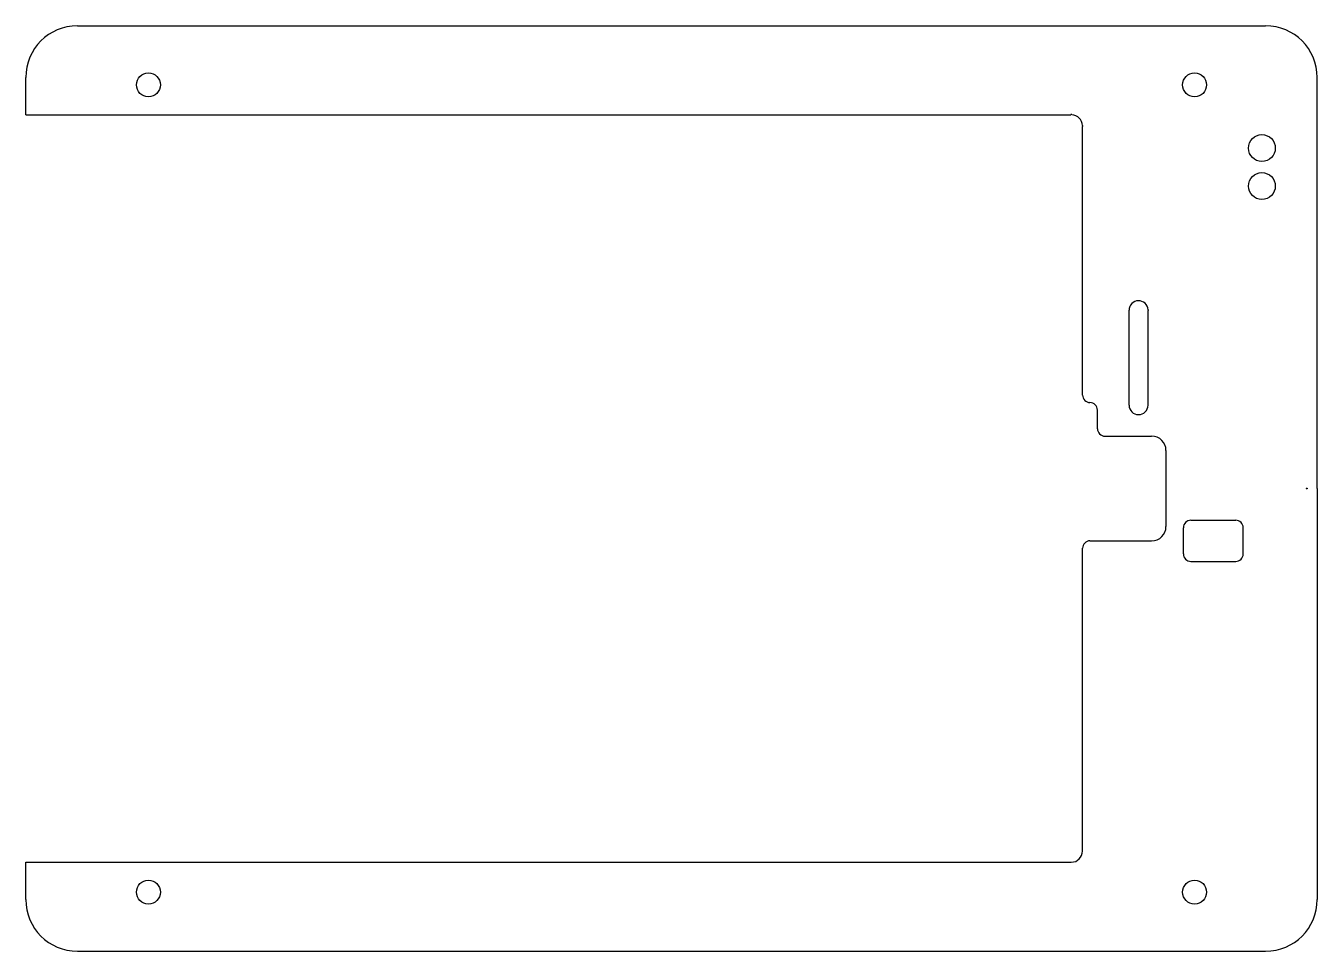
# Model space of a CAD drawing. Header units: millimetres. Extents: x -86 to 86, y -62 to 62.
import ezdxf

# ---------------------------------------------------------------- set-up
doc = ezdxf.new("R2010")
doc.units = ezdxf.units.MM

msp = doc.modelspace()

# ---------------------------------------------------------------- linework, layer by layer
at = {"color": 7, "linetype": 'Continuous', "lineweight": 25}
for p, q in [((-79.5, 61.9), (0, 61.9)), ((0, 61.9), (79.5, 61.9)), ((-86.4, 50), (-86.4, 55)), ((86.4, 0), (86.4, 55)), ((-86.4, 50), (53.44, 50)), ((55, 12.5), (55, 48.44)), ((61.23, 11.15), (61.23, 23.85)), ((63.77, 11.15), (63.77, 23.79)), ((57, 8), (57, 10.5)), ((58, 7), (64.25, 7)), ((66.17, 5.08), (66.17, -5.08)), ((86.4, 0), (86.4, -55)), ((69.5, -4.25), (75.5, -4.25)), ((68.5, -8.75), (68.5, -5.25)), ((76.5, -8.75), (76.5, -5.25)), ((55, -48.5), (55, -8)), ((56, -7), (64.25, -7)), ((69.5, -9.75), (75.5, -9.75)), ((-86.4, -55), (-86.4, -50)), ((-86.4, -50), (53.5, -50)), ((-79.5, -61.9), (0, -61.9)), ((0, -61.9), (79.5, -61.9))]:
    msp.add_line(p, q, dxfattribs=at)
for centre, radius in [((-70, 54), 1.6), ((70, 54), 1.6), ((79, 45.54), 1.8), ((79, 40.46), 1.8), ((85, 0), 0.0635), ((-70, -54), 1.6), ((70, -54), 1.6)]:
    msp.add_circle(centre, radius, dxfattribs=at)
for centre, radius, start, end in [((-79.5, 55), 6.9, 90, 180), ((79.5, 55), 6.9, 0, 90), ((53.5, 50), 0.0635, 358.7871, 180), ((53.5, 48.5), 1.5, 2.4257, 87.5743), ((55, 48.5), 0.0635, 270, 91.2128), ((62.5, 23.85), 1.27, 2.8651, 180), ((63.77, 23.85), 0.0635, 270, 91.4325), ((56, 12.5), 1, 180, 270), ((56, 10.5), 1, 0, 90), ((62.5, 11.15), 1.27, 180, 0), ((58, 8), 1, 180, 270), ((64.25, 5.08), 1.92, 0, 90), ((64.25, -5.08), 1.92, 270, 0), ((69.5, -5.25), 1, 90, 180), ((75.5, -5.25), 1, 0, 90), ((56, -8), 1, 90, 180), ((69.5, -8.75), 1, 180, 270), ((75.5, -8.75), 1, 270, 0), ((53.5, -48.5), 1.5, 270, 360), ((-79.5, -55), 6.9, 180, 270), ((79.5, -55), 6.9, 270, 0)]:
    msp.add_arc(centre, radius, start, end, dxfattribs=at)

doc.saveas('drawing.dxf')
